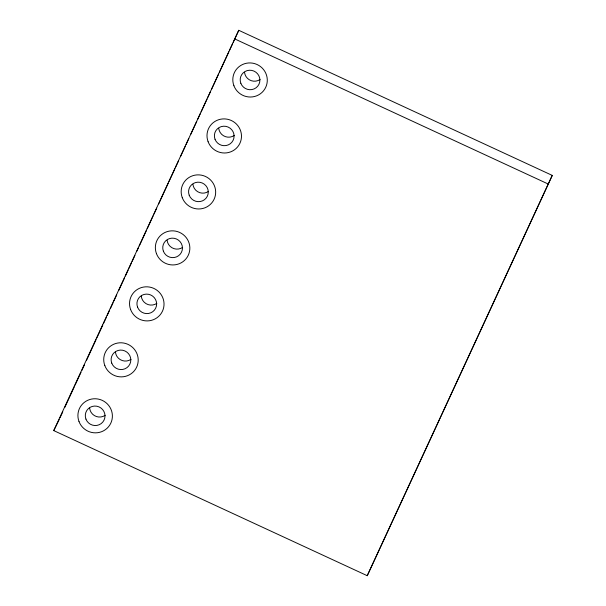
<?xml version="1.0" encoding="UTF-8"?>
<svg xmlns="http://www.w3.org/2000/svg" width="606" height="606" viewBox="0 0 606 606"><rect width="100%" height="100%" fill="white"/><g stroke="black" fill="none" stroke-linecap="round" stroke-linejoin="round"><path stroke-width="0.91" d="M53.745 430.593L238.756 30.3L552.255 175.407L367.244 575.7L53.745 430.593L59.229 419.519M60.017 417.799L62.789 411.785M64.774 407.49L74.288 386.87M75.076 385.151L81.022 372.258M81.818 370.546L84.59 364.532M86.575 360.229L96.081 339.61M96.877 337.89L102.823 325.005M103.611 323.286L106.383 317.271M107.179 315.552L109.557 310.401M110.353 308.681L113.125 302.667M113.913 300.947L116.693 294.933M118.67 290.638L124.616 277.753M125.412 276.033L128.184 270.018M128.98 268.299L131.35 263.14M132.146 261.421L134.918 255.406M136.903 251.111L138.486 247.68M139.282 245.96L146.417 230.492M147.205 228.773L153.151 215.887M153.947 214.168L156.719 208.153M158.696 203.858L168.21 183.239M169.006 181.52L174.952 168.635M175.74 166.915L178.512 160.901M180.497 156.606L185.254 146.288M186.042 144.576L188.822 138.562M190.799 134.259L196.745 121.374M197.541 119.655L200.313 113.64M201.109 111.921L207.047 99.036M207.843 97.316L210.615 91.301M211.411 89.582L218.546 74.121M219.334 72.402L228.848 51.783M229.636 50.063L232.416 44.049M233.204 42.329L238.756 30.3M367.244 575.7L552.255 175.407M234.461 38.799L547.96 183.906M260.088 79.484A9.893 9.704 26.8 0 1 244.536 72.288M234.272 135.456A9.893 9.704 26.8 0 1 218.721 128.26M208.456 191.42A9.893 9.704 26.8 0 1 192.905 184.224M182.633 247.392A9.893 9.704 26.8 0 1 167.089 240.196M156.818 303.364A9.893 9.704 26.8 0 1 141.274 296.167M131.002 359.335A9.893 9.704 26.8 0 1 115.458 352.139M105.186 415.307A9.893 9.704 26.8 0 1 89.635 408.111M233.916 85.741A17.309 16.983 26.8 0 0 263.383 90.991A17.309 16.983 26.8 0 0 252.861 63.198A17.309 16.983 26.8 0 0 233.916 85.741M208.1 141.713A17.309 16.983 26.8 0 0 237.567 146.963A17.309 16.983 26.8 0 0 227.045 119.162A17.309 16.983 26.8 0 0 208.1 141.713M182.277 197.685A17.309 16.983 26.8 0 0 211.752 202.934A17.309 16.983 26.8 0 0 201.23 175.134A17.309 16.983 26.8 0 0 182.277 197.685M156.462 253.656A17.309 16.983 26.8 0 0 185.936 258.906A17.309 16.983 26.8 0 0 175.407 231.106A17.309 16.983 26.8 0 0 156.462 253.656M130.646 309.621A17.309 16.983 26.8 0 0 160.12 314.87A17.309 16.983 26.8 0 0 149.591 287.077A17.309 16.983 26.8 0 0 130.646 309.621M104.83 365.592A17.309 16.983 26.8 0 0 134.297 370.842A17.309 16.983 26.8 0 0 123.775 343.049A17.309 16.983 26.8 0 0 104.83 365.592M79.015 421.564A17.309 16.983 26.8 0 0 108.482 426.813A17.309 16.983 26.8 0 0 97.96 399.021A17.309 16.983 26.8 0 0 79.015 421.564M240.832 83.272A9.893 9.704 26.8 0 0 257.671 86.272A9.893 9.704 26.8 0 0 251.657 70.387A9.893 9.704 26.8 0 0 240.832 83.272M215.016 139.244A9.893 9.704 26.8 0 0 231.856 142.243A9.893 9.704 26.8 0 0 225.841 126.359A9.893 9.704 26.8 0 0 215.016 139.244M189.201 195.215A9.893 9.704 26.8 0 0 206.04 198.215A9.893 9.704 26.8 0 0 200.025 182.33A9.893 9.704 26.8 0 0 189.201 195.215M163.378 251.179A9.893 9.704 26.8 0 0 180.224 254.179A9.893 9.704 26.8 0 0 174.21 238.302A9.893 9.704 26.8 0 0 163.378 251.179M137.562 307.151A9.893 9.704 26.8 0 0 154.401 310.151A9.893 9.704 26.8 0 0 148.387 294.266A9.893 9.704 26.8 0 0 137.562 307.151M111.746 363.123A9.893 9.704 26.8 0 0 128.586 366.122A9.893 9.704 26.8 0 0 122.571 350.238A9.893 9.704 26.8 0 0 111.746 363.123M85.931 419.094A9.893 9.704 26.8 0 0 102.77 422.094A9.893 9.704 26.8 0 0 96.755 406.209A9.893 9.704 26.8 0 0 85.931 419.094"/></g></svg>
